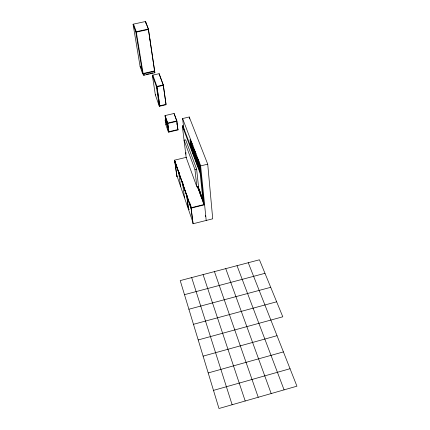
<?xml version="1.0" encoding="UTF-8"?>
<svg xmlns="http://www.w3.org/2000/svg" width="430" height="430" viewBox="0 0 430 430"><rect width="100%" height="100%" fill="white"/><g stroke="black" fill="none" stroke-linecap="round" stroke-linejoin="round"><path stroke-width="0.64" d="M213.495 390.381L290.046 368.72M208.206 372.939L283.413 351.901M203.116 356.137L277.022 335.69M198.203 339.942L282.795 316.797L259.44 259.79L180.218 280.596L218.983 408.5L296.931 386.183L248.255 262.725M193.468 324.317L276.651 301.796M188.899 309.235L270.717 287.315M184.486 294.674L264.982 273.319M190.979 207.679L193.065 223.761L212.721 218.816L207.722 164.169L189.232 116.987L182.6 118.551L183.949 129.763M203.025 200.176L202.449 200.321L201.842 198.66L202.417 198.515M197.929 186.577L202.949 200.278L203.535 200.133M202.256 197.429L202.605 200.751L203.213 202.417L203.793 202.272M193.065 223.761L191.092 207.76L204.567 204.384M204.605 204.777L191.13 208.115L174.628 160.557M179.305 172.726L178.751 172.86L182.696 184.233L184.513 197.864L188.528 209.582L189.087 209.442M192.715 221.789L188.566 209.689L189.125 209.55M197.349 186.373L197.934 187.98L198.499 187.84M198.316 186.684L198.676 190.006L198.085 188.394L198.649 188.254M199.993 191.904L199.423 192.049L198.827 190.425L199.396 190.28M188.528 209.582L186.803 196.085L187.373 195.94M188.566 209.689L186.84 196.193L187.41 196.048M199.219 189.146L199.574 192.468L200.17 194.097L200.74 193.957M199.971 191.2L200.326 194.521L200.928 196.161L201.498 196.016M201.337 194.914L201.686 198.235L201.079 196.585L201.654 196.44M183.293 184.201L182.728 184.336L186.803 196.085M196.859 186.84L198.504 186.432L196.628 169.151L185.674 139.831L184.056 140.218L194.946 169.565L196.859 186.84L186.163 157.52L182.32 125.942L182.884 125.807L200.762 173.177L200.154 173.328L202.949 200.278M184.481 197.762L180.589 186.41L178.713 172.758L179.267 172.624M194.946 169.565L196.628 169.151M197.752 166.276L196.832 157.643L197.44 157.493M197.838 166.034L196.994 158.068L197.601 157.917M198.531 168.356L197.623 159.724L198.23 159.578M198.622 168.119L197.784 160.153L198.397 160.003M199.251 169.785L198.418 161.82L199.031 161.669M199.412 170.215L198.585 162.25L199.192 162.099M200.047 171.893L199.219 163.927L199.832 163.776M200.278 172.989L199.386 164.362L199.998 164.212M203.03 199.531L203.374 202.847L203.987 204.529L200.025 166.05L207.722 164.169M193.978 155.8L193.102 147.823L193.699 147.678M194.656 158.073L193.71 149.436L194.312 149.291M194.742 157.821L193.871 149.85L194.468 149.704M186.152 152.817L185.604 152.951L186.061 154.193M195.494 160.772L194.484 151.468L195.086 151.322M195.58 160.524L194.645 151.887L195.247 151.742M196.123 161.486L195.263 153.515L195.865 153.37M196.354 162.572L195.424 153.935L196.026 153.79M174.779 160.981L176.966 176.751L174.575 160.164L186.599 157.256M196.967 164.206L196.042 155.574L196.65 155.424M197.058 163.964L196.204 155.993L196.811 155.848M175.44 161.605L174.897 161.739L178.713 172.758M190.968 147.823L190.065 139.841L190.657 139.702M190.065 139.841L190.662 141.416L191.259 141.271M191.791 150.462L190.818 141.819L191.415 141.68M190.818 141.819L191.42 143.4L192.017 143.26M192.538 152.451L191.576 143.808L192.172 143.668M191.576 143.808L192.178 145.399L192.774 145.259M193.221 153.79L192.334 145.813L192.93 145.668M192.334 145.813L192.941 147.409L193.543 147.27M167.7 123.066L176.832 120.921L177.993 129.935L168.974 132.075L167.7 123.066L165.039 115.584L174.069 113.472L176.832 120.921M165.158 120.013L167.781 127.425L168.291 127.301L165.663 119.895L165.158 120.013L165.835 124.695L166.34 124.576M165.835 124.695L168.447 132.112L168.958 131.994M152.849 75.196L152.354 75.309L155.348 94.933L159.326 106.221L159.815 106.102L156.885 86.425L152.827 75.121L159.132 73.691L163.303 84.946L166.077 104.732L159.831 106.183L156.891 86.414M155.348 94.933L155.827 94.82M152.354 75.309L156.38 86.537L163.303 84.946M143.109 73.508L154.639 70.907L154.209 69.724M133.553 24.193L133.069 24.3L140.056 66.247L142.69 73.917L143.152 73.809M146.646 74.293L149.215 73.713M150.5 73.422L153.064 72.842M143.013 73.229L143.717 75.261L154.907 72.729L148.409 29.046L145.539 21.5L133.531 24.107L136.245 31.718L143.168 73.885L154.692 71.278L154.262 70.095M140.056 66.247L140.513 66.145M148.409 29.046L135.756 31.825L133.069 24.3M182.6 118.551L200.638 165.899L206.206 220.466M145.598 21.914L148.474 29.46L136.315 32.121L136.219 31.841M193.102 147.823L193.71 149.436M193.871 149.85L194.484 151.468M194.645 151.887L195.263 153.515M195.424 153.935L196.042 155.574M196.204 155.993L196.832 157.643M196.994 158.068L197.623 159.724M197.784 160.153L198.418 161.82M198.585 162.25L199.219 163.927M199.386 164.362L200.025 166.05M237.021 265.675L284.085 389.86M149.317 38.248L149.979 40.011M182.32 125.942L200.154 173.328M159.191 74.089L163.362 85.35L156.95 86.817L156.837 86.5M176.832 123.861L177.289 125.098M177.488 128.312L177.945 129.554L168.92 131.693L168.802 131.349M177.305 128.07L177.993 129.935M154.477 71.547L154.907 72.729M154.133 71.106L154.451 72.831L154.349 72.552M225.75 268.637L271.179 393.552M165.093 115.976L167.759 123.458L176.886 121.308L174.069 113.472M159.664 105.484L159.777 105.802L166.023 104.35L163.244 85.038M214.436 271.609L258.22 397.266M182.379 181.567L183.035 183.465M189.732 202.724L191.205 206.97M174.575 160.164L191.092 207.76M186.84 196.193L191.049 208.324M143.846 73.428L144.179 75.159L144.077 74.879M140.712 66.736L141.325 68.526M176.778 175.3L180.552 186.308M203.073 274.593L245.202 400.991M191.667 277.592L232.125 404.738M143.48 73.815L143.717 75.261M135.756 31.825L142.69 73.917M152.827 75.121L152.892 75.519M145.539 21.5L145.797 23.225M148.366 29.186L154.537 70.627M156.38 86.537L159.326 106.221M159.132 73.691L159.487 75.696M165.039 115.584L165.803 120.427M167.635 123.12L168.221 127.237M167.781 127.425L168.447 132.112M174.247 114.197L174.413 115.46M176.757 120.97L177.735 128.581M182.884 125.807L183.126 127.78M190.662 141.416L191.635 150.059M189.232 116.987L189.453 118.97M192.178 145.399L193.14 154.042M191.42 143.4L192.312 151.381M197.864 186.4L198.085 188.394M197.789 186.647L197.934 187.98M192.941 147.409L193.898 156.052M199.063 188.727L199.423 192.049M198.397 186.437L198.827 190.425M200.799 193.93L201.079 196.585M200.504 192.178L200.928 196.161M199.885 191.441L200.17 194.097M202.1 197.004L202.449 200.321M201.562 196.005L201.842 198.66M202.869 199.101L203.213 202.417M205.572 215.425L205.701 216.731"/></g></svg>
